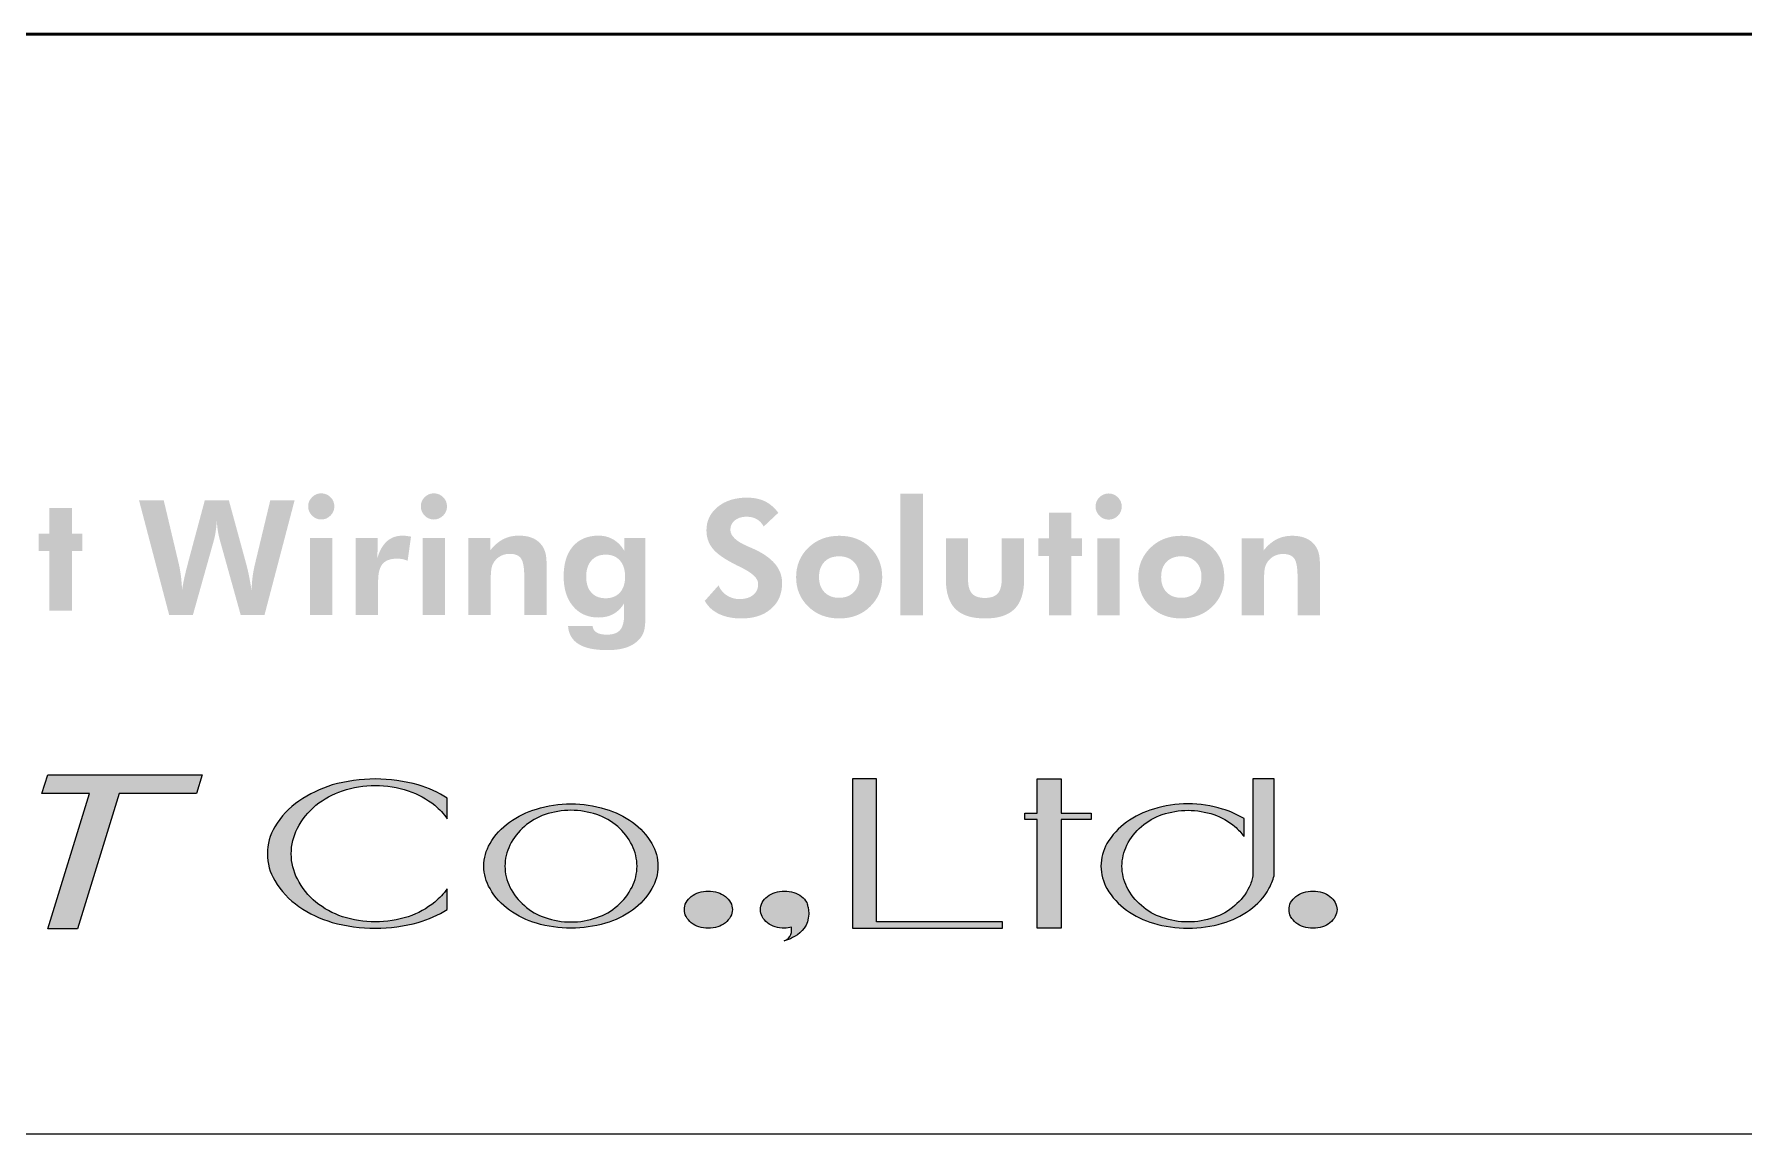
# Model space of a CAD drawing. Extents: x 295 to 2531, y 240 to 845.
# Drawn here: x 2160.48 to 2187.46, y 545.4 to 562.76 of the extents above; entities that cross this region are included whole.
import ezdxf

# ---------------------------------------------------------------- set-up
doc = ezdxf.new("R2010")
doc.units = 0
doc.header["$LTSCALE"] = 0.1
doc.layers.get('0').update_dxf_attribs({"linetype": 'CONTINUOUS'})
doc.layers.add('_______1', color=160, linetype='CONTINUOUS')
doc.layers.add('SHEET', color=7, linetype='CONTINUOUS')

msp = doc.modelspace()

# ---------------------------------------------------------------- hatches: boundary and pattern name
at = {"layer": '_______1'}
h = msp.add_hatch(color=7, dxfattribs=at)
edge = h.paths.add_edge_path()
edge.add_spline(control_points=[(2163.554, 555.406), (2163.554, 555.406), (2163.822, 554.422), (2163.822, 554.422), (2163.84, 554.36), (2163.855, 554.292), (2163.871, 554.22), (2163.885, 554.148), (2163.899, 554.068), (2163.913, 553.979), (2163.915, 554.054), (2163.92, 554.128), (2163.929, 554.2), (2163.939, 554.274), (2163.954, 554.348), (2163.972, 554.422), (2163.972, 554.422), (2164.208, 555.406), (2164.208, 555.406), (2164.208, 555.406), (2164.592, 555.406), (2164.592, 555.406), (2164.592, 555.406), (2164.116, 553.592), (2164.116, 553.592), (2164.116, 553.592), (2163.742, 553.592), (2163.742, 553.592), (2163.742, 553.592), (2163.42, 554.749), (2163.42, 554.749), (2163.404, 554.802), (2163.392, 554.855), (2163.383, 554.909), (2163.374, 554.963), (2163.368, 555.019), (2163.364, 555.076), (2163.36, 555.015), (2163.353, 554.957), (2163.345, 554.903), (2163.336, 554.848), (2163.325, 554.797), (2163.311, 554.749), (2163.311, 554.749), (2162.986, 553.592), (2162.986, 553.592), (2162.986, 553.592), (2162.613, 553.592), (2162.613, 553.592), (2162.613, 553.592), (2162.136, 555.406), (2162.136, 555.406), (2162.136, 555.406), (2162.526, 555.406), (2162.526, 555.406), (2162.526, 555.406), (2162.765, 554.398), (2162.765, 554.398), (2162.778, 554.341), (2162.789, 554.278), (2162.798, 554.211), (2162.805, 554.143), (2162.812, 554.07), (2162.816, 553.991), (2162.831, 554.095), (2162.86, 554.229), (2162.903, 554.39), (2162.903, 554.39), (2162.909, 554.416), (2162.909, 554.416), (2162.909, 554.416), (2163.175, 555.406), (2163.175, 555.406), (2163.175, 555.406), (2163.554, 555.406), (2163.554, 555.406)], knot_values=[0, 0, 0, 0, 1, 1, 1, 2, 2, 2, 3, 3, 3, 4, 4, 4, 5, 5, 5, 6, 6, 6, 7, 7, 7, 8, 8, 8, 9, 9, 9, 10, 10, 10, 11, 11, 11, 12, 12, 12, 13, 13, 13, 14, 14, 14, 15, 15, 15, 16, 16, 16, 17, 17, 17, 18, 18, 18, 19, 19, 19, 20, 20, 20, 21, 21, 21, 22, 22, 22, 23, 23, 23, 24, 24, 24, 25, 25, 25, 25], degree=3, periodic=0)
h = msp.add_hatch(color=7, dxfattribs=at)
edge = h.paths.add_edge_path()
edge.add_spline(control_points=[(2164.836, 553.592), (2164.836, 553.592), (2164.836, 554.808), (2164.836, 554.808), (2164.836, 554.808), (2165.189, 554.808), (2165.189, 554.808), (2165.189, 554.808), (2165.189, 553.592), (2165.189, 553.592), (2165.189, 553.592), (2164.836, 553.592), (2164.836, 553.592)], knot_values=[0, 0, 0, 0, 1, 1, 1, 2, 2, 2, 3, 3, 3, 4, 4, 4, 4], degree=3, periodic=0)
edge = h.paths.add_edge_path()
edge.add_spline(control_points=[(2164.806, 555.309), (2164.806, 555.366), (2164.826, 555.414), (2164.867, 555.454), (2164.907, 555.495), (2164.955, 555.515), (2165.012, 555.515), (2165.068, 555.515), (2165.117, 555.495), (2165.158, 555.455), (2165.199, 555.414), (2165.219, 555.366), (2165.219, 555.309), (2165.219, 555.252), (2165.199, 555.204), (2165.158, 555.163), (2165.117, 555.123), (2165.068, 555.102), (2165.012, 555.102), (2164.955, 555.102), (2164.907, 555.123), (2164.867, 555.164), (2164.826, 555.205), (2164.806, 555.254), (2164.806, 555.309)], knot_values=[0, 0, 0, 0, 1, 1, 1, 2, 2, 2, 3, 3, 3, 4, 4, 4, 5, 5, 5, 6, 6, 6, 7, 7, 7, 8, 8, 8, 8], degree=3, periodic=0)
h = msp.add_hatch(color=7, dxfattribs=at)
edge = h.paths.add_edge_path()
edge.add_spline(control_points=[(2166.614, 553.592), (2166.614, 553.592), (2166.614, 554.808), (2166.614, 554.808), (2166.614, 554.808), (2166.967, 554.808), (2166.967, 554.808), (2166.967, 554.808), (2166.967, 553.592), (2166.967, 553.592), (2166.967, 553.592), (2166.614, 553.592), (2166.614, 553.592)], knot_values=[0, 0, 0, 0, 1, 1, 1, 2, 2, 2, 3, 3, 3, 4, 4, 4, 4], degree=3, periodic=0)
edge = h.paths.add_edge_path()
edge.add_spline(control_points=[(2166.584, 555.309), (2166.584, 555.366), (2166.604, 555.414), (2166.644, 555.454), (2166.684, 555.495), (2166.733, 555.515), (2166.789, 555.515), (2166.845, 555.515), (2166.895, 555.495), (2166.936, 555.455), (2166.977, 555.414), (2166.997, 555.366), (2166.997, 555.309), (2166.997, 555.252), (2166.977, 555.204), (2166.936, 555.163), (2166.895, 555.123), (2166.845, 555.102), (2166.789, 555.102), (2166.733, 555.102), (2166.684, 555.123), (2166.644, 555.164), (2166.604, 555.205), (2166.584, 555.254), (2166.584, 555.309)], knot_values=[0, 0, 0, 0, 1, 1, 1, 2, 2, 2, 3, 3, 3, 4, 4, 4, 5, 5, 5, 6, 6, 6, 7, 7, 7, 8, 8, 8, 8], degree=3, periodic=0)
h = msp.add_hatch(color=7, dxfattribs=at)
edge = h.paths.add_edge_path()
edge.add_spline(control_points=[(2171.066, 553.818), (2171.066, 553.818), (2171.283, 554.062), (2171.283, 554.062), (2171.31, 553.995), (2171.354, 553.943), (2171.414, 553.904), (2171.474, 553.866), (2171.54, 553.846), (2171.615, 553.846), (2171.705, 553.846), (2171.777, 553.868), (2171.83, 553.911), (2171.883, 553.954), (2171.908, 554.012), (2171.908, 554.085), (2171.908, 554.171), (2171.821, 554.256), (2171.646, 554.342), (2171.59, 554.369), (2171.545, 554.391), (2171.513, 554.409), (2171.355, 554.491), (2171.245, 554.572), (2171.184, 554.651), (2171.123, 554.73), (2171.092, 554.824), (2171.092, 554.933), (2171.092, 555.083), (2171.152, 555.205), (2171.271, 555.302), (2171.388, 555.398), (2171.542, 555.447), (2171.731, 555.447), (2171.841, 555.447), (2171.936, 555.427), (2172.015, 555.389), (2172.095, 555.35), (2172.165, 555.29), (2172.226, 555.208), (2172.226, 555.208), (2171.995, 554.991), (2171.995, 554.991), (2171.968, 555.042), (2171.931, 555.081), (2171.887, 555.107), (2171.842, 555.133), (2171.788, 555.146), (2171.725, 555.146), (2171.649, 555.146), (2171.586, 555.126), (2171.54, 555.088), (2171.493, 555.05), (2171.469, 555), (2171.469, 554.939), (2171.469, 554.844), (2171.562, 554.756), (2171.747, 554.677), (2171.785, 554.661), (2171.812, 554.649), (2171.832, 554.64), (2171.987, 554.57), (2172.1, 554.49), (2172.174, 554.402), (2172.248, 554.313), (2172.286, 554.212), (2172.286, 554.099), (2172.286, 553.929), (2172.228, 553.792), (2172.111, 553.692), (2171.996, 553.59), (2171.84, 553.54), (2171.644, 553.54), (2171.506, 553.54), (2171.387, 553.564), (2171.288, 553.612), (2171.189, 553.659), (2171.115, 553.729), (2171.066, 553.818)], knot_values=[0, 0, 0, 0, 1, 1, 1, 2, 2, 2, 3, 3, 3, 4, 4, 4, 5, 5, 5, 6, 6, 6, 7, 7, 7, 8, 8, 8, 9, 9, 9, 10, 10, 10, 11, 11, 11, 12, 12, 12, 13, 13, 13, 14, 14, 14, 15, 15, 15, 16, 16, 16, 17, 17, 17, 18, 18, 18, 19, 19, 19, 20, 20, 20, 21, 21, 21, 22, 22, 22, 23, 23, 23, 24, 24, 24, 25, 25, 25, 26, 26, 26, 26], degree=3, periodic=0)
h = msp.add_hatch(color=7, dxfattribs=at)
edge = h.paths.add_edge_path()
edge.add_spline(control_points=[(2174.152, 553.589), (2174.152, 553.589), (2174.152, 555.509), (2174.152, 555.509), (2174.152, 555.509), (2174.507, 555.509), (2174.507, 555.509), (2174.507, 555.509), (2174.507, 553.589), (2174.507, 553.589), (2174.507, 553.589), (2174.152, 553.589), (2174.152, 553.589)], knot_values=[0, 0, 0, 0, 1, 1, 1, 2, 2, 2, 3, 3, 3, 4, 4, 4, 4], degree=3, periodic=0)
h = msp.add_hatch(color=7, dxfattribs=at)
edge = h.paths.add_edge_path()
edge.add_spline(control_points=[(2177.262, 553.589), (2177.262, 553.589), (2177.262, 554.805), (2177.262, 554.805), (2177.262, 554.805), (2177.616, 554.805), (2177.616, 554.805), (2177.616, 554.805), (2177.616, 553.589), (2177.616, 553.589), (2177.616, 553.589), (2177.262, 553.589), (2177.262, 553.589)], knot_values=[0, 0, 0, 0, 1, 1, 1, 2, 2, 2, 3, 3, 3, 4, 4, 4, 4], degree=3, periodic=0)
edge = h.paths.add_edge_path()
edge.add_spline(control_points=[(2177.233, 555.307), (2177.233, 555.363), (2177.253, 555.411), (2177.293, 555.452), (2177.334, 555.492), (2177.382, 555.513), (2177.439, 555.513), (2177.495, 555.513), (2177.544, 555.492), (2177.585, 555.452), (2177.625, 555.412), (2177.646, 555.364), (2177.646, 555.307), (2177.646, 555.249), (2177.625, 555.201), (2177.585, 555.16), (2177.544, 555.12), (2177.495, 555.1), (2177.439, 555.1), (2177.382, 555.1), (2177.334, 555.12), (2177.293, 555.162), (2177.253, 555.203), (2177.233, 555.251), (2177.233, 555.307)], knot_values=[0, 0, 0, 0, 1, 1, 1, 2, 2, 2, 3, 3, 3, 4, 4, 4, 5, 5, 5, 6, 6, 6, 7, 7, 7, 8, 8, 8, 8], degree=3, periodic=0)
h = msp.add_hatch(color=7, dxfattribs=at)
edge = h.paths.add_edge_path()
edge.add_spline(control_points=[(2160.722, 553.664), (2160.722, 553.664), (2160.722, 554.603), (2160.722, 554.603), (2160.722, 554.603), (2160.554, 554.603), (2160.554, 554.603), (2160.554, 554.603), (2160.554, 554.88), (2160.554, 554.88), (2160.554, 554.88), (2160.722, 554.88), (2160.722, 554.88), (2160.722, 554.88), (2160.722, 555.284), (2160.722, 555.284), (2160.722, 555.284), (2161.076, 555.284), (2161.076, 555.284), (2161.076, 555.284), (2161.076, 554.88), (2161.076, 554.88), (2161.076, 554.88), (2161.244, 554.88), (2161.244, 554.88), (2161.244, 554.88), (2161.244, 554.603), (2161.244, 554.603), (2161.244, 554.603), (2161.076, 554.603), (2161.076, 554.603), (2161.076, 554.603), (2161.076, 553.664), (2161.076, 553.664), (2161.076, 553.664), (2160.722, 553.664), (2160.722, 553.664)], knot_values=[0, 0, 0, 0, 1, 1, 1, 2, 2, 2, 3, 3, 3, 4, 4, 4, 5, 5, 5, 6, 6, 6, 7, 7, 7, 8, 8, 8, 9, 9, 9, 10, 10, 10, 11, 11, 11, 12, 12, 12, 12], degree=3, periodic=0)
h = msp.add_hatch(color=7, dxfattribs=at)
edge = h.paths.add_edge_path()
edge.add_spline(control_points=[(2176.498, 553.589), (2176.498, 553.589), (2176.498, 554.527), (2176.498, 554.527), (2176.498, 554.527), (2176.329, 554.527), (2176.329, 554.527), (2176.329, 554.527), (2176.329, 554.805), (2176.329, 554.805), (2176.329, 554.805), (2176.498, 554.805), (2176.498, 554.805), (2176.498, 554.805), (2176.498, 555.209), (2176.498, 555.209), (2176.498, 555.209), (2176.851, 555.209), (2176.851, 555.209), (2176.851, 555.209), (2176.851, 554.805), (2176.851, 554.805), (2176.851, 554.805), (2177.02, 554.805), (2177.02, 554.805), (2177.02, 554.805), (2177.02, 554.527), (2177.02, 554.527), (2177.02, 554.527), (2176.851, 554.527), (2176.851, 554.527), (2176.851, 554.527), (2176.851, 553.589), (2176.851, 553.589), (2176.851, 553.589), (2176.498, 553.589), (2176.498, 553.589)], knot_values=[0, 0, 0, 0, 1, 1, 1, 2, 2, 2, 3, 3, 3, 4, 4, 4, 5, 5, 5, 6, 6, 6, 7, 7, 7, 8, 8, 8, 9, 9, 9, 10, 10, 10, 11, 11, 11, 12, 12, 12, 12], degree=3, periodic=0)
h = msp.add_hatch(color=7, dxfattribs=at)
edge = h.paths.add_edge_path()
edge.add_spline(control_points=[(2165.898, 554.494), (2165.933, 554.613), (2165.985, 554.701), (2166.05, 554.759), (2166.117, 554.818), (2166.199, 554.847), (2166.297, 554.847), (2166.319, 554.847), (2166.356, 554.844), (2166.407, 554.835), (2166.417, 554.834), (2166.424, 554.833), (2166.429, 554.832), (2166.429, 554.832), (2166.376, 554.451), (2166.376, 554.451), (2166.35, 554.462), (2166.323, 554.47), (2166.296, 554.476), (2166.269, 554.481), (2166.241, 554.484), (2166.211, 554.484), (2166.105, 554.484), (2166.027, 554.457), (2165.981, 554.402), (2165.934, 554.347), (2165.91, 554.255), (2165.91, 554.126), (2165.91, 554.126), (2165.91, 553.592), (2165.91, 553.592), (2165.91, 553.592), (2165.557, 553.592), (2165.557, 553.592), (2165.557, 553.592), (2165.557, 554.808), (2165.557, 554.808), (2165.557, 554.808), (2165.905, 554.808), (2165.905, 554.808), (2165.905, 554.808), (2165.898, 554.494), (2165.898, 554.494)], knot_values=[0, 0, 0, 0, 1, 1, 1, 2, 2, 2, 3, 3, 3, 4, 4, 4, 5, 5, 5, 6, 6, 6, 7, 7, 7, 8, 8, 8, 9, 9, 9, 10, 10, 10, 11, 11, 11, 12, 12, 12, 13, 13, 13, 14, 14, 14, 14], degree=3, periodic=0)
h = msp.add_hatch(color=7, dxfattribs=at)
edge = h.paths.add_edge_path()
edge.add_spline(control_points=[(2167.335, 553.592), (2167.335, 553.592), (2167.335, 554.808), (2167.335, 554.808), (2167.335, 554.808), (2167.68, 554.808), (2167.68, 554.808), (2167.68, 554.808), (2167.68, 554.616), (2167.68, 554.616), (2167.744, 554.695), (2167.812, 554.754), (2167.886, 554.791), (2167.959, 554.829), (2168.041, 554.847), (2168.13, 554.847), (2168.224, 554.847), (2168.303, 554.832), (2168.367, 554.8), (2168.432, 554.768), (2168.482, 554.72), (2168.52, 554.654), (2168.537, 554.621), (2168.55, 554.582), (2168.558, 554.54), (2168.566, 554.497), (2168.57, 554.43), (2168.57, 554.34), (2168.57, 554.34), (2168.57, 554.301), (2168.57, 554.301), (2168.57, 554.301), (2168.57, 553.592), (2168.57, 553.592), (2168.57, 553.592), (2168.217, 553.592), (2168.217, 553.592), (2168.217, 553.592), (2168.217, 554.192), (2168.217, 554.192), (2168.217, 554.342), (2168.199, 554.441), (2168.165, 554.488), (2168.13, 554.536), (2168.07, 554.56), (2167.986, 554.56), (2167.937, 554.56), (2167.892, 554.55), (2167.852, 554.53), (2167.81, 554.509), (2167.776, 554.48), (2167.748, 554.444), (2167.727, 554.415), (2167.711, 554.382), (2167.702, 554.345), (2167.693, 554.308), (2167.688, 554.251), (2167.688, 554.175), (2167.688, 554.175), (2167.688, 554.126), (2167.688, 554.126), (2167.688, 554.126), (2167.688, 553.592), (2167.688, 553.592), (2167.688, 553.592), (2167.335, 553.592), (2167.335, 553.592)], knot_values=[0, 0, 0, 0, 1, 1, 1, 2, 2, 2, 3, 3, 3, 4, 4, 4, 5, 5, 5, 6, 6, 6, 7, 7, 7, 8, 8, 8, 9, 9, 9, 10, 10, 10, 11, 11, 11, 12, 12, 12, 13, 13, 13, 14, 14, 14, 15, 15, 15, 16, 16, 16, 17, 17, 17, 18, 18, 18, 19, 19, 19, 20, 20, 20, 21, 21, 21, 22, 22, 22, 22], degree=3, periodic=0)
h = msp.add_hatch(color=7, dxfattribs=at)
edge = h.paths.add_edge_path(flags=16)
edge.add_spline(control_points=[(2169.808, 554.201), (2169.808, 554.308), (2169.781, 554.392), (2169.727, 554.454), (2169.672, 554.516), (2169.597, 554.547), (2169.503, 554.547), (2169.406, 554.547), (2169.331, 554.516), (2169.277, 554.455), (2169.222, 554.394), (2169.194, 554.309), (2169.194, 554.201), (2169.194, 554.093), (2169.221, 554.009), (2169.275, 553.95), (2169.328, 553.889), (2169.404, 553.859), (2169.501, 553.859), (2169.597, 553.859), (2169.673, 553.889), (2169.727, 553.95), (2169.781, 554.009), (2169.808, 554.093), (2169.808, 554.201)], knot_values=[0, 0, 0, 0, 1, 1, 1, 2, 2, 2, 3, 3, 3, 4, 4, 4, 5, 5, 5, 6, 6, 6, 7, 7, 7, 8, 8, 8, 8], degree=3, periodic=0)
edge = h.paths.add_edge_path()
edge.add_spline(control_points=[(2170.129, 553.612), (2170.129, 553.483), (2170.122, 553.394), (2170.106, 553.341), (2170.092, 553.29), (2170.065, 553.245), (2170.028, 553.207), (2169.975, 553.15), (2169.908, 553.108), (2169.825, 553.081), (2169.742, 553.053), (2169.642, 553.04), (2169.524, 553.04), (2169.326, 553.04), (2169.176, 553.072), (2169.074, 553.135), (2168.972, 553.198), (2168.916, 553.294), (2168.907, 553.423), (2168.907, 553.423), (2169.294, 553.423), (2169.294, 553.423), (2169.299, 553.375), (2169.321, 553.34), (2169.358, 553.319), (2169.395, 553.295), (2169.45, 553.284), (2169.522, 553.284), (2169.618, 553.284), (2169.687, 553.309), (2169.729, 553.358), (2169.772, 553.408), (2169.793, 553.489), (2169.793, 553.604), (2169.793, 553.604), (2169.793, 553.779), (2169.793, 553.779), (2169.746, 553.703), (2169.689, 553.647), (2169.623, 553.61), (2169.557, 553.574), (2169.478, 553.555), (2169.387, 553.555), (2169.221, 553.555), (2169.087, 553.614), (2168.987, 553.731), (2168.888, 553.848), (2168.838, 554.005), (2168.838, 554.203), (2168.838, 554.405), (2168.886, 554.563), (2168.983, 554.677), (2169.081, 554.79), (2169.216, 554.847), (2169.387, 554.847), (2169.476, 554.847), (2169.554, 554.827), (2169.623, 554.786), (2169.692, 554.745), (2169.75, 554.685), (2169.796, 554.606), (2169.796, 554.606), (2169.796, 554.808), (2169.796, 554.808), (2169.796, 554.808), (2170.129, 554.808), (2170.129, 554.808), (2170.129, 554.808), (2170.129, 553.612), (2170.129, 553.612)], knot_values=[0, 0, 0, 0, 1, 1, 1, 2, 2, 2, 3, 3, 3, 4, 4, 4, 5, 5, 5, 6, 6, 6, 7, 7, 7, 8, 8, 8, 9, 9, 9, 10, 10, 10, 11, 11, 11, 12, 12, 12, 13, 13, 13, 14, 14, 14, 15, 15, 15, 16, 16, 16, 17, 17, 17, 18, 18, 18, 19, 19, 19, 20, 20, 20, 21, 21, 21, 22, 22, 22, 23, 23, 23, 23], degree=3, periodic=0)
h = msp.add_hatch(color=7, dxfattribs=at)
edge = h.paths.add_edge_path(flags=16)
edge.add_spline(control_points=[(2173.506, 554.195), (2173.506, 554.294), (2173.477, 554.373), (2173.418, 554.432), (2173.361, 554.491), (2173.284, 554.521), (2173.186, 554.521), (2173.088, 554.521), (2173.01, 554.492), (2172.953, 554.433), (2172.897, 554.374), (2172.868, 554.295), (2172.868, 554.195), (2172.868, 554.095), (2172.897, 554.015), (2172.953, 553.956), (2173.01, 553.896), (2173.088, 553.866), (2173.186, 553.866), (2173.282, 553.866), (2173.36, 553.896), (2173.418, 553.956), (2173.476, 554.015), (2173.506, 554.095), (2173.506, 554.195)], knot_values=[0, 0, 0, 0, 1, 1, 1, 2, 2, 2, 3, 3, 3, 4, 4, 4, 5, 5, 5, 6, 6, 6, 7, 7, 7, 8, 8, 8, 8], degree=3, periodic=0)
edge = h.paths.add_edge_path()
edge.add_spline(control_points=[(2173.866, 554.192), (2173.866, 554.005), (2173.802, 553.849), (2173.674, 553.726), (2173.547, 553.602), (2173.385, 553.54), (2173.189, 553.54), (2172.991, 553.54), (2172.828, 553.602), (2172.7, 553.726), (2172.572, 553.849), (2172.507, 554.005), (2172.507, 554.192), (2172.507, 554.378), (2172.572, 554.533), (2172.701, 554.658), (2172.83, 554.782), (2172.993, 554.845), (2173.189, 554.845), (2173.386, 554.845), (2173.548, 554.783), (2173.675, 554.66), (2173.802, 554.537), (2173.866, 554.381), (2173.866, 554.192)], knot_values=[0, 0, 0, 0, 1, 1, 1, 2, 2, 2, 3, 3, 3, 4, 4, 4, 5, 5, 5, 6, 6, 6, 7, 7, 7, 8, 8, 8, 8], degree=3, periodic=0)
h = msp.add_hatch(color=7, dxfattribs=at)
edge = h.paths.add_edge_path()
edge.add_spline(control_points=[(2175.22, 554.805), (2175.22, 554.805), (2175.22, 554.165), (2175.22, 554.165), (2175.22, 554.057), (2175.241, 553.979), (2175.283, 553.933), (2175.324, 553.887), (2175.392, 553.864), (2175.486, 553.864), (2175.579, 553.864), (2175.648, 553.887), (2175.689, 553.934), (2175.731, 553.981), (2175.752, 554.057), (2175.752, 554.165), (2175.752, 554.165), (2175.752, 554.805), (2175.752, 554.805), (2175.752, 554.805), (2176.106, 554.805), (2176.106, 554.805), (2176.106, 554.805), (2176.106, 554.165), (2176.106, 554.165), (2176.106, 553.95), (2176.055, 553.792), (2175.956, 553.691), (2175.856, 553.59), (2175.701, 553.54), (2175.491, 553.54), (2175.277, 553.54), (2175.12, 553.59), (2175.02, 553.691), (2174.92, 553.791), (2174.87, 553.95), (2174.87, 554.165), (2174.87, 554.165), (2174.87, 554.805), (2174.87, 554.805), (2174.87, 554.805), (2175.22, 554.805), (2175.22, 554.805)], knot_values=[0, 0, 0, 0, 1, 1, 1, 2, 2, 2, 3, 3, 3, 4, 4, 4, 5, 5, 5, 6, 6, 6, 7, 7, 7, 8, 8, 8, 9, 9, 9, 10, 10, 10, 11, 11, 11, 12, 12, 12, 13, 13, 13, 14, 14, 14, 14], degree=3, periodic=0)
h = msp.add_hatch(color=7, dxfattribs=at)
edge = h.paths.add_edge_path(flags=16)
edge.add_spline(control_points=[(2178.905, 554.195), (2178.905, 554.294), (2178.877, 554.373), (2178.818, 554.432), (2178.76, 554.491), (2178.683, 554.521), (2178.585, 554.521), (2178.488, 554.521), (2178.41, 554.492), (2178.353, 554.433), (2178.296, 554.374), (2178.268, 554.295), (2178.268, 554.195), (2178.268, 554.095), (2178.296, 554.015), (2178.353, 553.956), (2178.41, 553.896), (2178.488, 553.866), (2178.585, 553.866), (2178.682, 553.866), (2178.76, 553.896), (2178.818, 553.956), (2178.877, 554.015), (2178.905, 554.095), (2178.905, 554.195)], knot_values=[0, 0, 0, 0, 1, 1, 1, 2, 2, 2, 3, 3, 3, 4, 4, 4, 5, 5, 5, 6, 6, 6, 7, 7, 7, 8, 8, 8, 8], degree=3, periodic=0)
edge = h.paths.add_edge_path()
edge.add_spline(control_points=[(2179.265, 554.192), (2179.265, 554.005), (2179.202, 553.849), (2179.074, 553.726), (2178.946, 553.602), (2178.784, 553.54), (2178.588, 553.54), (2178.39, 553.54), (2178.228, 553.602), (2178.099, 553.726), (2177.971, 553.849), (2177.907, 554.005), (2177.907, 554.192), (2177.907, 554.378), (2177.972, 554.533), (2178.101, 554.658), (2178.229, 554.782), (2178.392, 554.845), (2178.588, 554.845), (2178.786, 554.845), (2178.947, 554.783), (2179.075, 554.66), (2179.202, 554.537), (2179.265, 554.381), (2179.265, 554.192)], knot_values=[0, 0, 0, 0, 1, 1, 1, 2, 2, 2, 3, 3, 3, 4, 4, 4, 5, 5, 5, 6, 6, 6, 7, 7, 7, 8, 8, 8, 8], degree=3, periodic=0)
h = msp.add_hatch(color=7, dxfattribs=at)
edge = h.paths.add_edge_path()
edge.add_spline(control_points=[(2179.539, 553.589), (2179.539, 553.589), (2179.539, 554.805), (2179.539, 554.805), (2179.539, 554.805), (2179.885, 554.805), (2179.885, 554.805), (2179.885, 554.805), (2179.885, 554.613), (2179.885, 554.613), (2179.948, 554.693), (2180.017, 554.751), (2180.09, 554.789), (2180.164, 554.826), (2180.245, 554.845), (2180.334, 554.845), (2180.428, 554.845), (2180.507, 554.829), (2180.572, 554.797), (2180.636, 554.766), (2180.686, 554.717), (2180.724, 554.652), (2180.741, 554.618), (2180.755, 554.58), (2180.763, 554.537), (2180.771, 554.494), (2180.775, 554.428), (2180.775, 554.337), (2180.775, 554.337), (2180.775, 554.299), (2180.775, 554.299), (2180.775, 554.299), (2180.775, 553.589), (2180.775, 553.589), (2180.775, 553.589), (2180.421, 553.589), (2180.421, 553.589), (2180.421, 553.589), (2180.421, 554.19), (2180.421, 554.19), (2180.421, 554.339), (2180.404, 554.438), (2180.369, 554.486), (2180.334, 554.533), (2180.275, 554.558), (2180.191, 554.558), (2180.142, 554.558), (2180.096, 554.547), (2180.056, 554.527), (2180.015, 554.507), (2179.981, 554.478), (2179.953, 554.441), (2179.932, 554.412), (2179.916, 554.379), (2179.907, 554.342), (2179.897, 554.305), (2179.893, 554.248), (2179.893, 554.173), (2179.893, 554.173), (2179.893, 554.124), (2179.893, 554.124), (2179.893, 554.124), (2179.893, 553.589), (2179.893, 553.589), (2179.893, 553.589), (2179.539, 553.589), (2179.539, 553.589)], knot_values=[0, 0, 0, 0, 1, 1, 1, 2, 2, 2, 3, 3, 3, 4, 4, 4, 5, 5, 5, 6, 6, 6, 7, 7, 7, 8, 8, 8, 9, 9, 9, 10, 10, 10, 11, 11, 11, 12, 12, 12, 13, 13, 13, 14, 14, 14, 15, 15, 15, 16, 16, 16, 17, 17, 17, 18, 18, 18, 19, 19, 19, 20, 20, 20, 21, 21, 21, 22, 22, 22, 22], degree=3, periodic=0)
for points in [[(2160.605, 550.779), (2160.695, 551.069), (2160.728, 551.069), (2163.102, 551.069), (2163.133, 551.069), (2163.042, 550.779), (2163.026, 550.779), (2161.846, 550.779), (2161.825, 550.779), (2161.164, 548.639), (2161.146, 548.639), (2160.72, 548.639), (2160.695, 548.639), (2161.357, 550.779), (2161.333, 550.779)], [(2173.399, 551.006), (2173.399, 548.651), (2175.766, 548.651), (2175.766, 548.749), (2173.778, 548.749), (2173.778, 551.006)], [(2176.309, 551.006), (2176.691, 551.006), (2176.691, 550.465), (2177.163, 550.465), (2177.163, 550.367), (2176.691, 550.367), (2176.691, 548.651), (2176.309, 548.651), (2176.309, 550.367), (2176.118, 550.367), (2176.118, 550.465), (2176.309, 550.465)]]:
    msp.add_hatch(color=7, dxfattribs=at).paths.add_polyline_path(points)
h = msp.add_hatch(color=7, dxfattribs=at)
edge = h.paths.add_edge_path()
edge.add_spline(control_points=[(2167.002, 550.378), (2166.945, 550.458), (2166.878, 550.528), (2166.803, 550.59), (2166.678, 550.693), (2166.539, 550.767), (2166.386, 550.821), (2166.219, 550.876), (2166.042, 550.903), (2165.864, 550.903), (2165.688, 550.903), (2165.513, 550.876), (2165.346, 550.821), (2165.195, 550.767), (2165.055, 550.693), (2164.928, 550.59), (2164.809, 550.488), (2164.708, 550.367), (2164.636, 550.227), (2164.572, 550.101), (2164.539, 549.968), (2164.539, 549.825), (2164.539, 549.686), (2164.572, 549.548), (2164.636, 549.429), (2164.708, 549.286), (2164.809, 549.162), (2164.928, 549.062), (2165.055, 548.963), (2165.195, 548.881), (2165.346, 548.832), (2165.513, 548.779), (2165.688, 548.749), (2165.864, 548.749), (2166.042, 548.749), (2166.219, 548.779), (2166.386, 548.832), (2166.539, 548.881), (2166.678, 548.963), (2166.803, 549.062), (2166.878, 549.127), (2166.945, 549.198), (2167.002, 549.27), (2167.002, 549.27), (2167.002, 548.948), (2167.002, 548.948), (2166.859, 548.857), (2166.707, 548.789), (2166.544, 548.743), (2166.323, 548.681), (2166.095, 548.651), (2165.864, 548.651), (2165.637, 548.651), (2165.408, 548.681), (2165.187, 548.743), (2165.001, 548.796), (2164.821, 548.881), (2164.661, 548.992), (2164.505, 549.097), (2164.375, 549.24), (2164.279, 549.402), (2164.202, 549.53), (2164.163, 549.676), (2164.163, 549.825), (2164.163, 549.975), (2164.202, 550.123), (2164.279, 550.249), (2164.375, 550.411), (2164.505, 550.552), (2164.661, 550.658), (2164.821, 550.769), (2165.001, 550.853), (2165.187, 550.913), (2165.408, 550.972), (2165.637, 551.006), (2165.864, 551.006), (2166.095, 551.006), (2166.323, 550.972), (2166.544, 550.913), (2166.707, 550.862), (2166.859, 550.794), (2167.002, 550.703), (2167.002, 550.703), (2167.002, 550.378), (2167.002, 550.378)], knot_values=[0, 0, 0, 0, 1, 1, 1, 2, 2, 2, 3, 3, 3, 4, 4, 4, 5, 5, 5, 6, 6, 6, 7, 7, 7, 8, 8, 8, 9, 9, 9, 10, 10, 10, 11, 11, 11, 12, 12, 12, 13, 13, 13, 14, 14, 14, 15, 15, 15, 16, 16, 16, 17, 17, 17, 18, 18, 18, 19, 19, 19, 20, 20, 20, 21, 21, 21, 22, 22, 22, 23, 23, 23, 24, 24, 24, 25, 25, 25, 26, 26, 26, 27, 27, 27, 28, 28, 28, 28], degree=3, periodic=0)
h = msp.add_hatch(color=7, dxfattribs=at)
edge = h.paths.add_edge_path()
edge.add_spline(control_points=[(2179.717, 549.477), (2179.717, 549.477), (2179.717, 549.786), (2179.717, 549.786), (2179.717, 549.786), (2179.717, 551.006), (2179.717, 551.006), (2179.717, 551.006), (2180.05, 551.006), (2180.05, 551.006), (2180.05, 551.006), (2180.05, 549.479), (2180.05, 549.479), (2180.032, 549.406), (2180.007, 549.339), (2179.97, 549.275), (2179.893, 549.14), (2179.789, 549.026), (2179.663, 548.936), (2179.533, 548.846), (2179.389, 548.774), (2179.235, 548.728), (2179.061, 548.678), (2178.878, 548.651), (2178.692, 548.651), (2178.508, 548.651), (2178.326, 548.678), (2178.146, 548.728), (2177.997, 548.774), (2177.85, 548.846), (2177.722, 548.936), (2177.596, 549.026), (2177.494, 549.14), (2177.413, 549.275), (2177.352, 549.381), (2177.318, 549.506), (2177.318, 549.63), (2177.318, 549.758), (2177.352, 549.879), (2177.413, 549.987), (2177.494, 550.119), (2177.596, 550.234), (2177.722, 550.323), (2177.85, 550.418), (2177.997, 550.487), (2178.146, 550.53), (2178.326, 550.585), (2178.508, 550.613), (2178.692, 550.613), (2178.878, 550.613), (2179.061, 550.585), (2179.235, 550.53), (2179.357, 550.498), (2179.468, 550.444), (2179.576, 550.381), (2179.576, 550.381), (2179.576, 550.096), (2179.576, 550.096), (2179.533, 550.154), (2179.485, 550.209), (2179.43, 550.256), (2179.332, 550.337), (2179.221, 550.404), (2179.099, 550.443), (2178.969, 550.488), (2178.83, 550.512), (2178.692, 550.512), (2178.554, 550.512), (2178.416, 550.488), (2178.285, 550.443), (2178.164, 550.404), (2178.054, 550.337), (2177.957, 550.256), (2177.861, 550.174), (2177.782, 550.075), (2177.726, 549.959), (2177.676, 549.857), (2177.65, 549.743), (2177.65, 549.63), (2177.65, 549.514), (2177.676, 549.402), (2177.726, 549.3), (2177.782, 549.189), (2177.861, 549.087), (2177.957, 549.008), (2178.054, 548.922), (2178.164, 548.857), (2178.285, 548.818), (2178.416, 548.771), (2178.554, 548.749), (2178.692, 548.749), (2178.83, 548.749), (2178.969, 548.771), (2179.099, 548.818), (2179.221, 548.857), (2179.332, 548.922), (2179.43, 549.008), (2179.525, 549.087), (2179.604, 549.189), (2179.658, 549.3), (2179.685, 549.357), (2179.704, 549.412), (2179.717, 549.477)], knot_values=[0, 0, 0, 0, 1, 1, 1, 2, 2, 2, 3, 3, 3, 4, 4, 4, 5, 5, 5, 6, 6, 6, 7, 7, 7, 8, 8, 8, 9, 9, 9, 10, 10, 10, 11, 11, 11, 12, 12, 12, 13, 13, 13, 14, 14, 14, 15, 15, 15, 16, 16, 16, 17, 17, 17, 18, 18, 18, 19, 19, 19, 20, 20, 20, 21, 21, 21, 22, 22, 22, 23, 23, 23, 24, 24, 24, 25, 25, 25, 26, 26, 26, 27, 27, 27, 28, 28, 28, 29, 29, 29, 30, 30, 30, 31, 31, 31, 32, 32, 32, 33, 33, 33, 34, 34, 34, 34], degree=3, periodic=0)
h = msp.add_hatch(color=7, dxfattribs=at)
edge = h.paths.add_edge_path()
edge.add_spline(control_points=[(2169.917, 549.3), (2169.863, 549.189), (2169.784, 549.087), (2169.691, 549.008), (2169.593, 548.922), (2169.481, 548.857), (2169.361, 548.818), (2169.23, 548.771), (2169.09, 548.749), (2168.954, 548.749), (2168.815, 548.749), (2168.677, 548.771), (2168.545, 548.818), (2168.425, 548.857), (2168.312, 548.922), (2168.218, 549.008), (2168.122, 549.087), (2168.044, 549.189), (2167.989, 549.3), (2167.938, 549.402), (2167.912, 549.514), (2167.912, 549.63), (2167.912, 549.743), (2167.938, 549.857), (2167.989, 549.959), (2168.044, 550.075), (2168.122, 550.174), (2168.218, 550.256), (2168.312, 550.337), (2168.425, 550.404), (2168.545, 550.443), (2168.677, 550.488), (2168.815, 550.512), (2168.954, 550.512), (2169.09, 550.512), (2169.23, 550.488), (2169.361, 550.443), (2169.481, 550.404), (2169.593, 550.337), (2169.691, 550.256), (2169.784, 550.174), (2169.863, 550.075), (2169.917, 549.959), (2169.968, 549.857), (2169.996, 549.743), (2169.996, 549.63), (2169.996, 549.514), (2169.968, 549.402), (2169.917, 549.3)], knot_values=[0, 0, 0, 0, 1, 1, 1, 2, 2, 2, 3, 3, 3, 4, 4, 4, 5, 5, 5, 6, 6, 6, 7, 7, 7, 8, 8, 8, 9, 9, 9, 10, 10, 10, 11, 11, 11, 12, 12, 12, 13, 13, 13, 14, 14, 14, 15, 15, 15, 16, 16, 16, 16], degree=3, periodic=0)
edge = h.paths.add_edge_path(flags=16)
edge.add_spline(control_points=[(2170.23, 549.987), (2170.153, 550.119), (2170.049, 550.234), (2169.925, 550.323), (2169.794, 550.418), (2169.648, 550.487), (2169.499, 550.53), (2169.319, 550.585), (2169.137, 550.613), (2168.954, 550.613), (2168.768, 550.613), (2168.584, 550.585), (2168.407, 550.53), (2168.257, 550.487), (2168.111, 550.418), (2167.982, 550.323), (2167.857, 550.234), (2167.753, 550.119), (2167.676, 549.987), (2167.614, 549.879), (2167.578, 549.758), (2167.578, 549.63), (2167.578, 549.506), (2167.614, 549.381), (2167.676, 549.275), (2167.753, 549.14), (2167.857, 549.026), (2167.982, 548.936), (2168.111, 548.846), (2168.257, 548.774), (2168.407, 548.728), (2168.584, 548.678), (2168.768, 548.651), (2168.954, 548.651), (2169.137, 548.651), (2169.319, 548.678), (2169.499, 548.728), (2169.648, 548.774), (2169.794, 548.846), (2169.925, 548.936), (2170.049, 549.026), (2170.153, 549.14), (2170.23, 549.275), (2170.294, 549.381), (2170.327, 549.506), (2170.327, 549.63), (2170.327, 549.758), (2170.294, 549.879), (2170.23, 549.987)], knot_values=[0, 0, 0, 0, 1, 1, 1, 2, 2, 2, 3, 3, 3, 4, 4, 4, 5, 5, 5, 6, 6, 6, 7, 7, 7, 8, 8, 8, 9, 9, 9, 10, 10, 10, 11, 11, 11, 12, 12, 12, 13, 13, 13, 14, 14, 14, 15, 15, 15, 16, 16, 16, 16], degree=3, periodic=0)
h = msp.add_hatch(color=7, dxfattribs=at)
edge = h.paths.add_edge_path()
edge.add_spline(control_points=[(2171.12, 549.237), (2171.07, 549.237), (2171.021, 549.23), (2170.972, 549.215), (2170.931, 549.2), (2170.889, 549.18), (2170.853, 549.151), (2170.818, 549.127), (2170.791, 549.09), (2170.77, 549.054), (2170.751, 549.019), (2170.743, 548.983), (2170.743, 548.944), (2170.743, 548.905), (2170.751, 548.868), (2170.77, 548.833), (2170.791, 548.796), (2170.818, 548.764), (2170.853, 548.734), (2170.889, 548.708), (2170.931, 548.687), (2170.972, 548.674), (2171.021, 548.656), (2171.07, 548.651), (2171.12, 548.651), (2171.17, 548.651), (2171.222, 548.656), (2171.271, 548.674), (2171.312, 548.687), (2171.351, 548.708), (2171.391, 548.734), (2171.423, 548.764), (2171.452, 548.796), (2171.474, 548.833), (2171.491, 548.868), (2171.501, 548.905), (2171.501, 548.944), (2171.501, 548.983), (2171.491, 549.019), (2171.474, 549.054), (2171.452, 549.09), (2171.423, 549.127), (2171.391, 549.151), (2171.351, 549.18), (2171.312, 549.2), (2171.271, 549.215), (2171.222, 549.23), (2171.17, 549.237), (2171.12, 549.237)], knot_values=[0, 0, 0, 0, 1, 1, 1, 2, 2, 2, 3, 3, 3, 4, 4, 4, 5, 5, 5, 6, 6, 6, 7, 7, 7, 8, 8, 8, 9, 9, 9, 10, 10, 10, 11, 11, 11, 12, 12, 12, 13, 13, 13, 14, 14, 14, 15, 15, 15, 16, 16, 16, 16], degree=3, periodic=0)
h = msp.add_hatch(color=7, dxfattribs=at)
edge = h.paths.add_edge_path()
edge.add_spline(control_points=[(2172.701, 548.944), (2172.701, 548.944), (2172.701, 548.944), (2172.701, 548.944), (2172.701, 548.944), (2172.701, 548.945), (2172.701, 548.945), (2172.698, 548.962), (2172.701, 548.975), (2172.698, 548.989), (2172.698, 548.989), (2172.692, 548.983), (2172.692, 548.983), (2172.686, 549.008), (2172.686, 549.03), (2172.676, 549.054), (2172.652, 549.09), (2172.624, 549.127), (2172.593, 549.151), (2172.557, 549.18), (2172.516, 549.2), (2172.473, 549.215), (2172.424, 549.23), (2172.373, 549.237), (2172.322, 549.237), (2172.271, 549.237), (2172.223, 549.23), (2172.174, 549.215), (2172.133, 549.2), (2172.089, 549.18), (2172.053, 549.151), (2172.019, 549.127), (2171.994, 549.09), (2171.97, 549.054), (2171.953, 549.019), (2171.944, 548.983), (2171.944, 548.944), (2171.944, 548.905), (2171.953, 548.868), (2171.97, 548.833), (2171.994, 548.796), (2172.019, 548.764), (2172.053, 548.734), (2172.089, 548.708), (2172.133, 548.687), (2172.174, 548.674), (2172.223, 548.656), (2172.271, 548.651), (2172.322, 548.651), (2172.363, 548.651), (2172.398, 548.659), (2172.432, 548.666), (2172.441, 548.606), (2172.439, 548.485), (2172.317, 548.452), (2172.317, 548.452), (2172.754, 548.542), (2172.701, 548.944)], knot_values=[0, 0, 0, 0, 1, 1, 1, 2, 2, 2, 3, 3, 3, 4, 4, 4, 5, 5, 5, 6, 6, 6, 7, 7, 7, 8, 8, 8, 9, 9, 9, 10, 10, 10, 11, 11, 11, 12, 12, 12, 13, 13, 13, 14, 14, 14, 15, 15, 15, 16, 16, 16, 17, 17, 17, 18, 18, 18, 19, 19, 19, 19], degree=3, periodic=0)
h = msp.add_hatch(color=7, dxfattribs=at)
edge = h.paths.add_edge_path()
edge.add_spline(control_points=[(2180.665, 549.237), (2180.614, 549.237), (2180.566, 549.23), (2180.514, 549.215), (2180.473, 549.2), (2180.433, 549.18), (2180.395, 549.151), (2180.361, 549.127), (2180.336, 549.09), (2180.312, 549.054), (2180.293, 549.019), (2180.286, 548.983), (2180.286, 548.944), (2180.286, 548.905), (2180.293, 548.868), (2180.312, 548.833), (2180.336, 548.796), (2180.361, 548.764), (2180.395, 548.734), (2180.433, 548.708), (2180.473, 548.687), (2180.514, 548.674), (2180.566, 548.656), (2180.614, 548.651), (2180.665, 548.651), (2180.715, 548.651), (2180.765, 548.656), (2180.815, 548.674), (2180.858, 548.687), (2180.897, 548.708), (2180.933, 548.734), (2180.966, 548.764), (2180.994, 548.796), (2181.015, 548.833), (2181.034, 548.868), (2181.044, 548.905), (2181.044, 548.944), (2181.044, 548.983), (2181.034, 549.019), (2181.015, 549.054), (2180.994, 549.09), (2180.966, 549.127), (2180.933, 549.151), (2180.897, 549.18), (2180.858, 549.2), (2180.815, 549.215), (2180.765, 549.23), (2180.715, 549.237), (2180.665, 549.237)], knot_values=[0, 0, 0, 0, 1, 1, 1, 2, 2, 2, 3, 3, 3, 4, 4, 4, 5, 5, 5, 6, 6, 6, 7, 7, 7, 8, 8, 8, 9, 9, 9, 10, 10, 10, 11, 11, 11, 12, 12, 12, 13, 13, 13, 14, 14, 14, 15, 15, 15, 16, 16, 16, 16], degree=3, periodic=0)

# ---------------------------------------------------------------- linework, layer by layer
at = {"color": 0, "lineweight": 50}
msp.add_line((2108.002, 562.763), (2531.227, 562.763), dxfattribs=at)
at = {"layer": '_______1', "color": 7}
for points in [[(2160.605, 550.779), (2160.695, 551.069), (2160.728, 551.069), (2163.102, 551.069), (2163.133, 551.069), (2163.042, 550.779), (2163.026, 550.779), (2161.846, 550.779), (2161.825, 550.779), (2161.164, 548.639), (2161.146, 548.639), (2160.72, 548.639), (2160.695, 548.639), (2161.357, 550.779), (2161.333, 550.779), (2160.605, 550.779)], [(2173.399, 551.006), (2173.399, 548.651), (2175.766, 548.651), (2175.766, 548.749), (2173.778, 548.749), (2173.778, 551.006), (2173.399, 551.006)]]:
    msp.add_lwpolyline(points, dxfattribs=at)
msp.add_lwpolyline([(2176.309, 551.006), (2176.691, 551.006), (2176.691, 550.465), (2177.163, 550.465), (2177.163, 550.367), (2176.691, 550.367), (2176.691, 548.651), (2176.309, 548.651), (2176.309, 550.367), (2176.118, 550.367), (2176.118, 550.465), (2176.309, 550.465)], close=True, dxfattribs=at)
for points, knots in [([(2167.002, 550.378), (2166.945, 550.458), (2166.878, 550.528), (2166.803, 550.59), (2166.678, 550.693), (2166.539, 550.767), (2166.386, 550.821), (2166.219, 550.876), (2166.042, 550.903), (2165.864, 550.903), (2165.688, 550.903), (2165.513, 550.876), (2165.346, 550.821), (2165.195, 550.767), (2165.055, 550.693), (2164.928, 550.59), (2164.809, 550.488), (2164.708, 550.367), (2164.636, 550.227), (2164.572, 550.101), (2164.539, 549.968), (2164.539, 549.825), (2164.539, 549.686), (2164.572, 549.548), (2164.636, 549.429), (2164.708, 549.286), (2164.809, 549.162), (2164.928, 549.062), (2165.055, 548.963), (2165.195, 548.881), (2165.346, 548.832), (2165.513, 548.779), (2165.688, 548.749), (2165.864, 548.749), (2166.042, 548.749), (2166.219, 548.779), (2166.386, 548.832), (2166.539, 548.881), (2166.678, 548.963), (2166.803, 549.062), (2166.878, 549.127), (2166.945, 549.198), (2167.002, 549.27), (2167.002, 549.27), (2167.002, 548.948), (2167.002, 548.948), (2166.859, 548.857), (2166.707, 548.789), (2166.544, 548.743), (2166.323, 548.681), (2166.095, 548.651), (2165.864, 548.651), (2165.637, 548.651), (2165.408, 548.681), (2165.187, 548.743), (2165.001, 548.796), (2164.821, 548.881), (2164.661, 548.992), (2164.505, 549.097), (2164.375, 549.24), (2164.279, 549.402), (2164.202, 549.53), (2164.163, 549.676), (2164.163, 549.825), (2164.163, 549.975), (2164.202, 550.123), (2164.279, 550.249), (2164.375, 550.411), (2164.505, 550.552), (2164.661, 550.658), (2164.821, 550.769), (2165.001, 550.853), (2165.187, 550.913), (2165.408, 550.972), (2165.637, 551.006), (2165.864, 551.006), (2166.095, 551.006), (2166.323, 550.972), (2166.544, 550.913), (2166.707, 550.862), (2166.859, 550.794), (2167.002, 550.703), (2167.002, 550.703), (2167.002, 550.378), (2167.002, 550.378)], [0, 0, 0, 0, 1, 1, 1, 2, 2, 2, 3, 3, 3, 4, 4, 4, 5, 5, 5, 6, 6, 6, 7, 7, 7, 8, 8, 8, 9, 9, 9, 10, 10, 10, 11, 11, 11, 12, 12, 12, 13, 13, 13, 14, 14, 14, 15, 15, 15, 16, 16, 16, 17, 17, 17, 18, 18, 18, 19, 19, 19, 20, 20, 20, 21, 21, 21, 22, 22, 22, 23, 23, 23, 24, 24, 24, 25, 25, 25, 26, 26, 26, 27, 27, 27, 28, 28, 28, 28]), ([(2179.717, 549.477), (2179.717, 549.477), (2179.717, 549.786), (2179.717, 549.786), (2179.717, 549.786), (2179.717, 551.006), (2179.717, 551.006), (2179.717, 551.006), (2180.05, 551.006), (2180.05, 551.006), (2180.05, 551.006), (2180.05, 549.479), (2180.05, 549.479), (2180.032, 549.406), (2180.007, 549.339), (2179.97, 549.275), (2179.893, 549.14), (2179.789, 549.026), (2179.663, 548.936), (2179.533, 548.846), (2179.389, 548.774), (2179.235, 548.728), (2179.061, 548.678), (2178.878, 548.651), (2178.692, 548.651), (2178.508, 548.651), (2178.326, 548.678), (2178.146, 548.728), (2177.997, 548.774), (2177.85, 548.846), (2177.722, 548.936), (2177.596, 549.026), (2177.494, 549.14), (2177.413, 549.275), (2177.352, 549.381), (2177.318, 549.506), (2177.318, 549.63), (2177.318, 549.758), (2177.352, 549.879), (2177.413, 549.987), (2177.494, 550.119), (2177.596, 550.234), (2177.722, 550.323), (2177.85, 550.418), (2177.997, 550.487), (2178.146, 550.53), (2178.326, 550.585), (2178.508, 550.613), (2178.692, 550.613), (2178.878, 550.613), (2179.061, 550.585), (2179.235, 550.53), (2179.357, 550.498), (2179.468, 550.444), (2179.576, 550.381), (2179.576, 550.381), (2179.576, 550.096), (2179.576, 550.096), (2179.533, 550.154), (2179.485, 550.209), (2179.43, 550.256), (2179.332, 550.337), (2179.221, 550.404), (2179.099, 550.443), (2178.969, 550.488), (2178.83, 550.512), (2178.692, 550.512), (2178.554, 550.512), (2178.416, 550.488), (2178.285, 550.443), (2178.164, 550.404), (2178.054, 550.337), (2177.957, 550.256), (2177.861, 550.174), (2177.782, 550.075), (2177.726, 549.959), (2177.676, 549.857), (2177.65, 549.743), (2177.65, 549.63), (2177.65, 549.514), (2177.676, 549.402), (2177.726, 549.3), (2177.782, 549.189), (2177.861, 549.087), (2177.957, 549.008), (2178.054, 548.922), (2178.164, 548.857), (2178.285, 548.818), (2178.416, 548.771), (2178.554, 548.749), (2178.692, 548.749), (2178.83, 548.749), (2178.969, 548.771), (2179.099, 548.818), (2179.221, 548.857), (2179.332, 548.922), (2179.43, 549.008), (2179.525, 549.087), (2179.604, 549.189), (2179.658, 549.3), (2179.685, 549.357), (2179.704, 549.412), (2179.717, 549.477)], [0, 0, 0, 0, 1, 1, 1, 2, 2, 2, 3, 3, 3, 4, 4, 4, 5, 5, 5, 6, 6, 6, 7, 7, 7, 8, 8, 8, 9, 9, 9, 10, 10, 10, 11, 11, 11, 12, 12, 12, 13, 13, 13, 14, 14, 14, 15, 15, 15, 16, 16, 16, 17, 17, 17, 18, 18, 18, 19, 19, 19, 20, 20, 20, 21, 21, 21, 22, 22, 22, 23, 23, 23, 24, 24, 24, 25, 25, 25, 26, 26, 26, 27, 27, 27, 28, 28, 28, 29, 29, 29, 30, 30, 30, 31, 31, 31, 32, 32, 32, 33, 33, 33, 34, 34, 34, 34]), ([(2170.23, 549.987), (2170.153, 550.119), (2170.049, 550.234), (2169.925, 550.323), (2169.794, 550.418), (2169.648, 550.487), (2169.499, 550.53), (2169.319, 550.585), (2169.137, 550.613), (2168.954, 550.613), (2168.768, 550.613), (2168.584, 550.585), (2168.407, 550.53), (2168.257, 550.487), (2168.111, 550.418), (2167.982, 550.323), (2167.857, 550.234), (2167.753, 550.119), (2167.676, 549.987), (2167.614, 549.879), (2167.578, 549.758), (2167.578, 549.63), (2167.578, 549.506), (2167.614, 549.381), (2167.676, 549.275), (2167.753, 549.14), (2167.857, 549.026), (2167.982, 548.936), (2168.111, 548.846), (2168.257, 548.774), (2168.407, 548.728), (2168.584, 548.678), (2168.768, 548.651), (2168.954, 548.651), (2169.137, 548.651), (2169.319, 548.678), (2169.499, 548.728), (2169.648, 548.774), (2169.794, 548.846), (2169.925, 548.936), (2170.049, 549.026), (2170.153, 549.14), (2170.23, 549.275), (2170.294, 549.381), (2170.327, 549.506), (2170.327, 549.63), (2170.327, 549.758), (2170.294, 549.879), (2170.23, 549.987)], [0, 0, 0, 0, 1, 1, 1, 2, 2, 2, 3, 3, 3, 4, 4, 4, 5, 5, 5, 6, 6, 6, 7, 7, 7, 8, 8, 8, 9, 9, 9, 10, 10, 10, 11, 11, 11, 12, 12, 12, 13, 13, 13, 14, 14, 14, 15, 15, 15, 16, 16, 16, 16]), ([(2169.917, 549.3), (2169.863, 549.189), (2169.784, 549.087), (2169.691, 549.008), (2169.593, 548.922), (2169.481, 548.857), (2169.361, 548.818), (2169.23, 548.771), (2169.09, 548.749), (2168.954, 548.749), (2168.815, 548.749), (2168.677, 548.771), (2168.545, 548.818), (2168.425, 548.857), (2168.312, 548.922), (2168.218, 549.008), (2168.122, 549.087), (2168.044, 549.189), (2167.989, 549.3), (2167.938, 549.402), (2167.912, 549.514), (2167.912, 549.63), (2167.912, 549.743), (2167.938, 549.857), (2167.989, 549.959), (2168.044, 550.075), (2168.122, 550.174), (2168.218, 550.256), (2168.312, 550.337), (2168.425, 550.404), (2168.545, 550.443), (2168.677, 550.488), (2168.815, 550.512), (2168.954, 550.512), (2169.09, 550.512), (2169.23, 550.488), (2169.361, 550.443), (2169.481, 550.404), (2169.593, 550.337), (2169.691, 550.256), (2169.784, 550.174), (2169.863, 550.075), (2169.917, 549.959), (2169.968, 549.857), (2169.996, 549.743), (2169.996, 549.63), (2169.996, 549.514), (2169.968, 549.402), (2169.917, 549.3)], [0, 0, 0, 0, 1, 1, 1, 2, 2, 2, 3, 3, 3, 4, 4, 4, 5, 5, 5, 6, 6, 6, 7, 7, 7, 8, 8, 8, 9, 9, 9, 10, 10, 10, 11, 11, 11, 12, 12, 12, 13, 13, 13, 14, 14, 14, 15, 15, 15, 16, 16, 16, 16]), ([(2171.12, 549.237), (2171.07, 549.237), (2171.021, 549.23), (2170.972, 549.215), (2170.931, 549.2), (2170.889, 549.18), (2170.853, 549.151), (2170.818, 549.127), (2170.791, 549.09), (2170.77, 549.054), (2170.751, 549.019), (2170.743, 548.983), (2170.743, 548.944), (2170.743, 548.905), (2170.751, 548.868), (2170.77, 548.833), (2170.791, 548.796), (2170.818, 548.764), (2170.853, 548.734), (2170.889, 548.708), (2170.931, 548.687), (2170.972, 548.674), (2171.021, 548.656), (2171.07, 548.651), (2171.12, 548.651), (2171.17, 548.651), (2171.222, 548.656), (2171.271, 548.674), (2171.312, 548.687), (2171.351, 548.708), (2171.391, 548.734), (2171.423, 548.764), (2171.452, 548.796), (2171.474, 548.833), (2171.491, 548.868), (2171.501, 548.905), (2171.501, 548.944), (2171.501, 548.983), (2171.491, 549.019), (2171.474, 549.054), (2171.452, 549.09), (2171.423, 549.127), (2171.391, 549.151), (2171.351, 549.18), (2171.312, 549.2), (2171.271, 549.215), (2171.222, 549.23), (2171.17, 549.237), (2171.12, 549.237)], [0, 0, 0, 0, 1, 1, 1, 2, 2, 2, 3, 3, 3, 4, 4, 4, 5, 5, 5, 6, 6, 6, 7, 7, 7, 8, 8, 8, 9, 9, 9, 10, 10, 10, 11, 11, 11, 12, 12, 12, 13, 13, 13, 14, 14, 14, 15, 15, 15, 16, 16, 16, 16]), ([(2172.701, 548.944), (2172.701, 548.944), (2172.701, 548.944), (2172.701, 548.944), (2172.701, 548.944), (2172.701, 548.945), (2172.701, 548.945), (2172.698, 548.962), (2172.701, 548.975), (2172.698, 548.989), (2172.698, 548.989), (2172.692, 548.983), (2172.692, 548.983), (2172.686, 549.008), (2172.686, 549.03), (2172.676, 549.054), (2172.652, 549.09), (2172.624, 549.127), (2172.593, 549.151), (2172.557, 549.18), (2172.516, 549.2), (2172.473, 549.215), (2172.424, 549.23), (2172.373, 549.237), (2172.322, 549.237), (2172.271, 549.237), (2172.223, 549.23), (2172.174, 549.215), (2172.133, 549.2), (2172.089, 549.18), (2172.053, 549.151), (2172.019, 549.127), (2171.994, 549.09), (2171.97, 549.054), (2171.953, 549.019), (2171.944, 548.983), (2171.944, 548.944), (2171.944, 548.905), (2171.953, 548.868), (2171.97, 548.833), (2171.994, 548.796), (2172.019, 548.764), (2172.053, 548.734), (2172.089, 548.708), (2172.133, 548.687), (2172.174, 548.674), (2172.223, 548.656), (2172.271, 548.651), (2172.322, 548.651), (2172.363, 548.651), (2172.398, 548.659), (2172.432, 548.666), (2172.441, 548.606), (2172.439, 548.485), (2172.317, 548.452), (2172.317, 548.452), (2172.754, 548.542), (2172.701, 548.944)], [0, 0, 0, 0, 1, 1, 1, 2, 2, 2, 3, 3, 3, 4, 4, 4, 5, 5, 5, 6, 6, 6, 7, 7, 7, 8, 8, 8, 9, 9, 9, 10, 10, 10, 11, 11, 11, 12, 12, 12, 13, 13, 13, 14, 14, 14, 15, 15, 15, 16, 16, 16, 17, 17, 17, 18, 18, 18, 19, 19, 19, 19]), ([(2180.665, 549.237), (2180.614, 549.237), (2180.566, 549.23), (2180.514, 549.215), (2180.473, 549.2), (2180.433, 549.18), (2180.395, 549.151), (2180.361, 549.127), (2180.336, 549.09), (2180.312, 549.054), (2180.293, 549.019), (2180.286, 548.983), (2180.286, 548.944), (2180.286, 548.905), (2180.293, 548.868), (2180.312, 548.833), (2180.336, 548.796), (2180.361, 548.764), (2180.395, 548.734), (2180.433, 548.708), (2180.473, 548.687), (2180.514, 548.674), (2180.566, 548.656), (2180.614, 548.651), (2180.665, 548.651), (2180.715, 548.651), (2180.765, 548.656), (2180.815, 548.674), (2180.858, 548.687), (2180.897, 548.708), (2180.933, 548.734), (2180.966, 548.764), (2180.994, 548.796), (2181.015, 548.833), (2181.034, 548.868), (2181.044, 548.905), (2181.044, 548.944), (2181.044, 548.983), (2181.034, 549.019), (2181.015, 549.054), (2180.994, 549.09), (2180.966, 549.127), (2180.933, 549.151), (2180.897, 549.18), (2180.858, 549.2), (2180.815, 549.215), (2180.765, 549.23), (2180.715, 549.237), (2180.665, 549.237)], [0, 0, 0, 0, 1, 1, 1, 2, 2, 2, 3, 3, 3, 4, 4, 4, 5, 5, 5, 6, 6, 6, 7, 7, 7, 8, 8, 8, 9, 9, 9, 10, 10, 10, 11, 11, 11, 12, 12, 12, 13, 13, 13, 14, 14, 14, 15, 15, 15, 16, 16, 16, 16])]:
    msp.add_open_spline(points, degree=3, knots=knots, dxfattribs=at)
at = {"layer": 'SHEET'}
msp.add_line((2108.002, 545.405), (2531.227, 545.405), dxfattribs=at)

doc.saveas('drawing.dxf')
